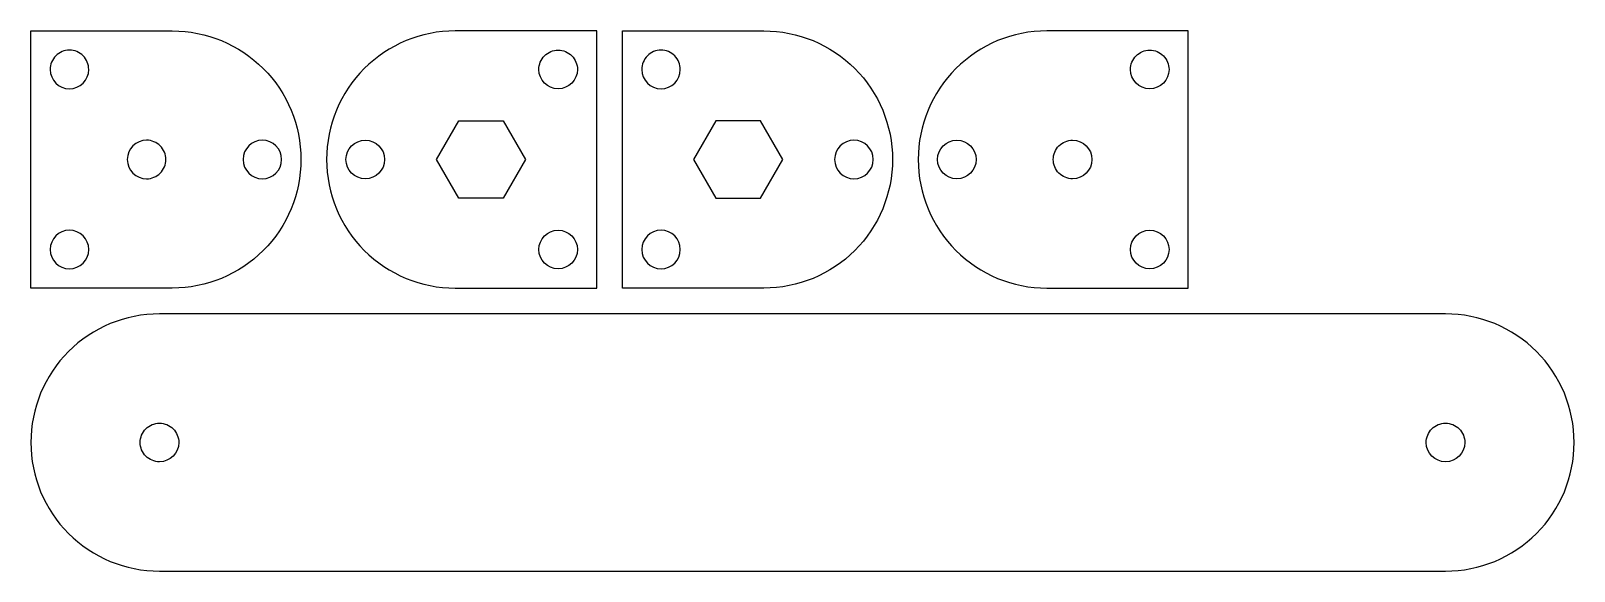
# Model space of a CAD drawing. Extents: x 277 to 397, y -310 to -268.
import ezdxf

# ---------------------------------------------------------------- set-up
doc = ezdxf.new("R2010")
doc.units = 0
doc.layers.add('Battery_holder_3mm_-_cut', color=7, linetype='CONTINUOUS')

msp = doc.modelspace()

# ---------------------------------------------------------------- linework, layer by layer
at = {"layer": 'Battery_holder_3mm_-_cut', "color": 7}
for p, q in [((277.309233, -288.19438), (277.309233, -268.194081)), ((277.309233, -268.194081), (288.309304, -268.194081)), ((288.309304, -268.194081), (288.309304, -268.194081)), ((321.309436, -268.194081), (310.309373, -268.194081)), ((310.309373, -268.194081), (310.309373, -268.194081)), ((321.309436, -288.19438), (321.309436, -268.194081)), ((323.309234, -288.19438), (323.309234, -268.194081)), ((323.309234, -268.194081), (334.309297, -268.194081)), ((334.309297, -268.194081), (334.309297, -268.194081)), ((367.309456, -268.194081), (356.309394, -268.194081)), ((356.309394, -268.194081), (356.309394, -268.194081)), ((367.309456, -288.19438), (367.309456, -268.194081)), ((280.308973, -269.693923), (280.308973, -269.693923)), ((318.309724, -269.693923), (318.309724, -269.693923)), ((326.308946, -269.693923), (326.308946, -269.693923)), ((364.309745, -269.693923), (364.309745, -269.693923)), ((308.845345, -278.19423), (310.577823, -275.194518)), ((310.577823, -275.194518), (314.041649, -275.194518)), ((314.041649, -275.193954), (315.773562, -278.19423)), ((314.041649, -275.194518), (314.041649, -275.193954)), ((330.577021, -275.193954), (328.845108, -278.19423)), ((330.577021, -275.194518), (330.577021, -275.193954)), ((334.040847, -275.194518), (330.577021, -275.194518)), ((335.773324, -278.19423), (334.040847, -275.194518)), ((286.308941, -276.69436), (286.308941, -276.69436)), ((295.309177, -276.69436), (295.309177, -276.69436)), ((303.3095, -276.69436), (303.3095, -276.69436)), ((341.30917, -276.69436), (341.30917, -276.69436)), ((349.309521, -276.69436), (349.309521, -276.69436)), ((358.309757, -276.69436), (358.309757, -276.69436)), ((310.577823, -281.193942), (308.845345, -278.19423)), ((315.773562, -278.19423), (314.041649, -281.193942)), ((328.845108, -278.19423), (330.577021, -281.193942)), ((334.040847, -281.193942), (335.773324, -278.19423)), ((314.041649, -281.193942), (310.577823, -281.193942)), ((330.577021, -281.193942), (334.040847, -281.193942)), ((280.308973, -283.694233), (280.308973, -283.694233)), ((318.309724, -283.694233), (318.309724, -283.694233)), ((326.308946, -283.694233), (326.308946, -283.694233)), ((364.309745, -283.694233), (364.309745, -283.694233)), ((288.309304, -288.19438), (277.309233, -288.19438)), ((310.309373, -288.19438), (321.309436, -288.19438)), ((334.309297, -288.19438), (323.309234, -288.19438)), ((356.309394, -288.19438), (367.309456, -288.19438)), ((387.309219, -290.194376), (287.309391, -290.194376)), ((287.309391, -290.194376), (287.309391, -290.194376)), ((287.309391, -298.694119), (287.309391, -298.694119)), ((387.309219, -298.694119), (387.309219, -298.694119))]:
    msp.add_line(p, q, dxfattribs=at)
for points in [[(288.309304, -268.194081), (290.961521, -268.194041), (293.505121, -269.247613), (295.380521, -271.123013)], [(310.309373, -268.194081), (307.657156, -268.194041), (305.113556, -269.247613), (303.238156, -271.123013)], [(334.309297, -268.194081), (336.961513, -268.194041), (339.505113, -269.247613), (341.380514, -271.123013)], [(356.309394, -268.194081), (353.657177, -268.194041), (351.113577, -269.247613), (349.238177, -271.123013)], [(280.308973, -269.693923), (279.9111, -269.693957), (279.529541, -269.852063), (279.248253, -270.133452)], [(281.369674, -270.133462), (281.088392, -269.852074), (280.706841, -269.693965), (280.308973, -269.693923)], [(317.249004, -270.133452), (317.530292, -269.852063), (317.911851, -269.693957), (318.309724, -269.693923)], [(318.309724, -269.693923), (318.707591, -269.693965), (319.089143, -269.852074), (319.370425, -270.133462)], [(326.308946, -269.693923), (325.911078, -269.693965), (325.529526, -269.852074), (325.248244, -270.133462)], [(327.369666, -270.133452), (327.088377, -269.852063), (326.706818, -269.693957), (326.308946, -269.693923)], [(363.249025, -270.133452), (363.530313, -269.852063), (363.911872, -269.693957), (364.309745, -269.693923)], [(364.309745, -269.693923), (364.707612, -269.693965), (365.089164, -269.852074), (365.370446, -270.133462)], [(279.248253, -270.133452), (278.966965, -270.414841), (278.808995, -270.796456), (278.809103, -271.194329)], [(278.809103, -271.194329), (278.809175, -272.022655), (279.480647, -272.694127), (280.308973, -272.694199)], [(280.308973, -272.694199), (281.137287, -272.694112), (281.808743, -272.022644), (281.808815, -271.194329)], [(281.808815, -271.194329), (281.808922, -270.796461), (281.650956, -270.41485), (281.369674, -270.133462)], [(295.380521, -271.123013), (297.255922, -272.998414), (298.309493, -275.542014), (298.309453, -278.19423)], [(303.238156, -271.123013), (301.362755, -272.998414), (300.309184, -275.542014), (300.309224, -278.19423)], [(316.809854, -271.194329), (316.809746, -270.796456), (316.967716, -270.414841), (317.249004, -270.133452)], [(318.309724, -272.694199), (317.481398, -272.694127), (316.809926, -272.022655), (316.809854, -271.194329)], [(319.809566, -271.194329), (319.809494, -272.022644), (319.138038, -272.694112), (318.309724, -272.694199)], [(319.370425, -270.133462), (319.651707, -270.41485), (319.809673, -270.796461), (319.809566, -271.194329)], [(325.248244, -270.133462), (324.966962, -270.41485), (324.808996, -270.796461), (324.809104, -271.194329)], [(324.809104, -271.194329), (324.809176, -272.022644), (325.480631, -272.694112), (326.308946, -272.694199)], [(326.308946, -272.694199), (327.137271, -272.694127), (327.808744, -272.022655), (327.808816, -271.194329)], [(327.808816, -271.194329), (327.808924, -270.796456), (327.650954, -270.414841), (327.369666, -270.133452)], [(341.380514, -271.123013), (343.255914, -272.998414), (344.309486, -275.542014), (344.309446, -278.19423)], [(349.238177, -271.123013), (347.362776, -272.998414), (346.309205, -275.542014), (346.309244, -278.19423)], [(362.809875, -271.194329), (362.809767, -270.796456), (362.967737, -270.414841), (363.249025, -270.133452)], [(364.309745, -272.694199), (363.481419, -272.694127), (362.809946, -272.022655), (362.809875, -271.194329)], [(365.809586, -271.194329), (365.809515, -272.022644), (365.138059, -272.694112), (364.309745, -272.694199)], [(365.370446, -270.133462), (365.651728, -270.41485), (365.809694, -270.796461), (365.809586, -271.194329)], [(286.308941, -276.69436), (285.480627, -276.694448), (284.809171, -277.365916), (284.809099, -278.19423)], [(287.369818, -277.13351), (287.088429, -276.852222), (286.706814, -276.694253), (286.308941, -276.69436)], [(287.809347, -278.19423), (287.809313, -277.796358), (287.651207, -277.414799), (287.369818, -277.13351)], [(295.309177, -276.69436), (294.480863, -276.694448), (293.809407, -277.365916), (293.809335, -278.19423)], [(296.809047, -278.19423), (296.808975, -277.365905), (296.137503, -276.694432), (295.309177, -276.69436)], [(301.80963, -278.19423), (301.809702, -277.365905), (302.481174, -276.694432), (303.3095, -276.69436)], [(303.3095, -276.69436), (304.137814, -276.694448), (304.80927, -277.365916), (304.809342, -278.19423)], [(341.30917, -276.69436), (340.480855, -276.694448), (339.8094, -277.365916), (339.809328, -278.19423)], [(342.80904, -278.19423), (342.808968, -277.365905), (342.137495, -276.694432), (341.30917, -276.69436)], [(347.809651, -278.19423), (347.809722, -277.365905), (348.481195, -276.694432), (349.309521, -276.69436)], [(349.309521, -276.69436), (350.137835, -276.694448), (350.809291, -277.365916), (350.809362, -278.19423)], [(356.80935, -278.19423), (356.809385, -277.796358), (356.967491, -277.414799), (357.24888, -277.13351)], [(357.24888, -277.13351), (357.530269, -276.852222), (357.911884, -276.694253), (358.309757, -276.69436)], [(358.309757, -276.69436), (359.138071, -276.694448), (359.809527, -277.365916), (359.809598, -278.19423)], [(284.809099, -278.19423), (284.809187, -279.022534), (285.480638, -279.693985), (286.308941, -279.694072)], [(287.369808, -279.254932), (287.651196, -278.97365), (287.809305, -278.592098), (287.809347, -278.19423)], [(293.809335, -278.19423), (293.809423, -279.022534), (294.480874, -279.693985), (295.309177, -279.694072)], [(295.309177, -279.694072), (296.137492, -279.694), (296.80896, -279.022545), (296.809047, -278.19423)], [(298.309453, -278.19423), (298.309493, -280.846447), (297.255922, -283.390047), (295.380521, -285.265447)], [(300.309224, -278.19423), (300.309184, -280.846447), (301.362755, -283.390047), (303.238156, -285.265447)], [(303.3095, -279.694072), (302.481185, -279.694), (301.809717, -279.022545), (301.80963, -278.19423)], [(304.809342, -278.19423), (304.809254, -279.022534), (304.137803, -279.693985), (303.3095, -279.694072)], [(339.809328, -278.19423), (339.809415, -279.022534), (340.480866, -279.693985), (341.30917, -279.694072)], [(341.30917, -279.694072), (342.137484, -279.694), (342.808952, -279.022545), (342.80904, -278.19423)], [(344.309446, -278.19423), (344.309486, -280.846447), (343.255914, -283.390047), (341.380514, -285.265447)], [(346.309244, -278.19423), (346.309205, -280.846447), (347.362776, -283.390047), (349.238177, -285.265447)], [(349.309521, -279.694072), (348.481206, -279.694), (347.809738, -279.022545), (347.809651, -278.19423)], [(350.809362, -278.19423), (350.809275, -279.022534), (350.137824, -279.693985), (349.309521, -279.694072)], [(357.24889, -279.254932), (356.967502, -278.97365), (356.809392, -278.592098), (356.80935, -278.19423)], [(359.809598, -278.19423), (359.809511, -279.022534), (359.13806, -279.693985), (358.309757, -279.694072)], [(286.308941, -279.694072), (286.706809, -279.69418), (287.08842, -279.536214), (287.369808, -279.254932)], [(358.309757, -279.694072), (357.911889, -279.69418), (357.530278, -279.536214), (357.24889, -279.254932)], [(280.308973, -283.694233), (279.480647, -283.694305), (278.809175, -284.365778), (278.809103, -285.194103)], [(281.808815, -285.194103), (281.808743, -284.365789), (281.137287, -283.694321), (280.308973, -283.694233)], [(316.809854, -285.194103), (316.809926, -284.365778), (317.481398, -283.694305), (318.309724, -283.694233)], [(318.309724, -283.694233), (319.138038, -283.694321), (319.809494, -284.365789), (319.809566, -285.194103)], [(326.308946, -283.694233), (325.480631, -283.694321), (324.809176, -284.365789), (324.809104, -285.194103)], [(327.808816, -285.194103), (327.808744, -284.365778), (327.137271, -283.694305), (326.308946, -283.694233)], [(362.809875, -285.194103), (362.809946, -284.365778), (363.481419, -283.694305), (364.309745, -283.694233)], [(364.309745, -283.694233), (365.138059, -283.694321), (365.809515, -284.365789), (365.809586, -285.194103)], [(278.809103, -285.194103), (278.809175, -286.022429), (279.480647, -286.693902), (280.308973, -286.693973)], [(280.308973, -286.693973), (281.137287, -286.693886), (281.808743, -286.022418), (281.808815, -285.194103)], [(295.380521, -285.265447), (293.505121, -287.140848), (290.961521, -288.194419), (288.309304, -288.19438)], [(303.238156, -285.265447), (305.113556, -287.140848), (307.657156, -288.194419), (310.309373, -288.19438)], [(318.309724, -286.693973), (317.481398, -286.693902), (316.809926, -286.022429), (316.809854, -285.194103)], [(319.809566, -285.194103), (319.809494, -286.022418), (319.138038, -286.693886), (318.309724, -286.693973)], [(324.809104, -285.194103), (324.809176, -286.022418), (325.480631, -286.693886), (326.308946, -286.693973)], [(326.308946, -286.693973), (327.137271, -286.693902), (327.808744, -286.022429), (327.808816, -285.194103)], [(341.380514, -285.265447), (339.505113, -287.140848), (336.961513, -288.194419), (334.309297, -288.19438)], [(349.238177, -285.265447), (351.113577, -287.140848), (353.657177, -288.194419), (356.309394, -288.19438)], [(364.309745, -286.693973), (363.481419, -286.693902), (362.809946, -286.022429), (362.809875, -285.194103)], [(365.809586, -285.194103), (365.809515, -286.022418), (365.138059, -286.693886), (364.309745, -286.693973)], [(287.309391, -290.194376), (284.657173, -290.194334), (282.11357, -291.247904), (280.238168, -293.123305)], [(394.380436, -293.123308), (392.505036, -291.247907), (389.961436, -290.194336), (387.309219, -290.194376)], [(280.238168, -293.123305), (278.362766, -294.998705), (277.309193, -297.542307), (277.309233, -300.194525)], [(397.309368, -300.194525), (397.309408, -297.542308), (396.255836, -294.998708), (394.380436, -293.123308)], [(286.248324, -299.133458), (286.529728, -298.852054), (286.911425, -298.694011), (287.309391, -298.694119)], [(287.309391, -298.694119), (287.707263, -298.694153), (288.088822, -298.852259), (288.37011, -299.133648)], [(386.248499, -299.133648), (386.529787, -298.852259), (386.911346, -298.694153), (387.309219, -298.694119)], [(387.309219, -298.694119), (387.707091, -298.694153), (388.088651, -298.852259), (388.369939, -299.133648)], [(285.808984, -300.194525), (285.808877, -299.796559), (285.96692, -299.414863), (286.248324, -299.133458)], [(288.37011, -299.133648), (288.651399, -299.415037), (288.809368, -299.796652), (288.809261, -300.194525)], [(385.809349, -300.194525), (385.809241, -299.796652), (385.967211, -299.415037), (386.248499, -299.133648)], [(388.369939, -299.133648), (388.651227, -299.415037), (388.809197, -299.796652), (388.809089, -300.194525)], [(277.309233, -300.194525), (277.309193, -302.846743), (278.362766, -305.390344), (280.238168, -307.265745)], [(286.248514, -301.255245), (285.967125, -300.973957), (285.809019, -300.592398), (285.808984, -300.194525)], [(288.809261, -300.194525), (288.809189, -301.022851), (288.137716, -301.694323), (287.309391, -301.694395)], [(387.309219, -301.694395), (386.480893, -301.694323), (385.809421, -301.022851), (385.809349, -300.194525)], [(388.809089, -300.194525), (388.809017, -301.022851), (388.137544, -301.694323), (387.309219, -301.694395)], [(394.380436, -307.265742), (396.255836, -305.390342), (397.309408, -302.846742), (397.309368, -300.194525)], [(287.309391, -301.694395), (286.911518, -301.694503), (286.529903, -301.536533), (286.248514, -301.255245)], [(280.238168, -307.265745), (282.11357, -309.141146), (284.657173, -310.194716), (287.309391, -310.194674)], [(387.309219, -310.194674), (389.961436, -310.194714), (392.505036, -309.141142), (394.380436, -307.265742)], [(287.309391, -310.194674), (287.309391, -310.194674), (387.309219, -310.194674), (387.309219, -310.194674)]]:
    msp.add_open_spline(points, degree=3, dxfattribs=at)

doc.saveas('drawing.dxf')
